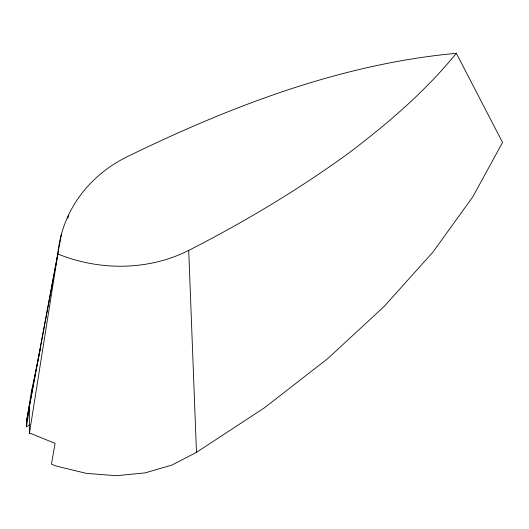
<?xml version="1.0" encoding="UTF-8"?>
<svg xmlns="http://www.w3.org/2000/svg" width="529" height="529" viewBox="0 0 529 529"><rect width="100%" height="100%" fill="white"/><g stroke="black" fill="none" stroke-linecap="round" stroke-linejoin="round"><path stroke-width="0.79" d="M29.889 424.589L26.45 426.837L26.503 421.772L31.482 391.354L40.482 348.512M61.463 234.076L26.503 421.772L57.84 253.986A148.292 130.908 16.1 0 1 126.206 157.206C230.069 106.514 340.418 63.996 456.335 53.303L502.55 142.46L472.734 196.96L432.973 252.042L384.213 306.39L327.623 358.702L264.54 407.74L196.477 452.335L172.037 465.037L145.125 472.886L116.387 475.697L86.511 473.402L56.2 466.056L51.458 464.125L55.095 443.381L31.714 433.859L29.426 433.344L29.697 406.351L26.45 426.837M29.426 433.344L57.84 253.986A148.292 130.908 16.1 0 0 188.727 250.422C243.929 222.167 297.305 190.38 347.546 153.985C387.076 124.17 424.959 91.801 456.335 53.303M67.818 218.351L68.499 215.118M31.482 391.354L32.54 388.24M188.727 250.422L196.477 452.335"/></g></svg>
